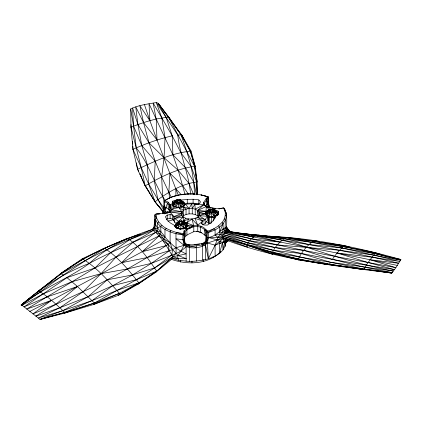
<?xml version="1.0" encoding="UTF-8"?>
<svg xmlns="http://www.w3.org/2000/svg" width="422" height="422" viewBox="0 0 422 422"><rect width="100%" height="100%" fill="white"/><g stroke="black" fill="none" stroke-linecap="round" stroke-linejoin="round"><path stroke-width="0.63" d="M198.414 216.565L197.638 215.763L195.233 214.555L192.258 213.896L192.263 208.515L191.715 203.805L185.485 204.19L183.143 206.796C178.517 208.109 171.875 207.487 169.343 212.387L171.506 209.734L174.808 206.801L178.749 207.545L183.549 210.251C188.344 207.582 195.465 207.582 199.226 212.008L204.913 213.827L207.645 216.301L207.645 220.194L205.113 223.502L202.866 224.873L202.866 220.986L197.47 217.23C192.675 219.873 185.538 219.92 181.792 215.473L181.302 213.674L181.919 211.839L183.549 210.251L183.143 206.796L189.061 208.484L189.072 213.864L186.055 214.466L183.581 215.626L182.351 216.808M197.638 215.763L197.66 210.393L203.879 204.665L203.546 202.47L207.687 196.684L208.289 196.932L208.531 198.298L208.531 202.528L209.18 207.445L208.289 201.837L208.289 196.932C195.766 192.559 181.624 193.06 169.343 198.013C177.166 194.415 185.96 193.582 194.484 194.014L194.442 194.083M199.2 215.584L199.226 212.008L205.983 211.258L209.064 209.66L211.622 209.328M199.717 215.02L199.226 212.008M212.203 208.025L219.197 208.69L223.496 207.851L224.462 208.494C227.848 215.695 226.756 224.346 225.865 232.063C223.734 233.456 221.782 236.273 222.922 238.868C276.938 259.73 334.783 265.865 391.795 273.081L395.889 267.675L400.9 259.519C357.803 247.371 313.715 238.156 268.877 236.214M140.362 234.205L127.407 238.383L104.049 248.426L82.781 259.166L61.042 273.767L21.1 304.969L22.055 305.238L43.292 293.817L71.925 281.711L101.069 273.63L127.397 268.983L151.398 263.344L176.106 253.511L180.88 251.174L186.118 246.881L189.325 246.089L196.277 245.826L202.275 244.918L205.15 243.526L206.537 242.054L207.223 237.264L207.223 233.028L206.653 231.609C200.529 224.219 191.456 225.448 184.868 231.615L184.324 238.261L185.042 242.914L186.482 244.111L189.409 244.955L189.293 261.445C202.618 261.097 224.504 258.006 226.076 241.426M212.261 209.333L214.181 209.338L218.57 211.39L218.506 214.402L215.695 216.206L214.054 219.625L211.258 222.579L207.355 225.1L203.858 225.01L201.679 223.824L201.336 222.394L205.113 219.614L207.645 216.301L199.115 215.647L197.47 217.23L205.113 219.614L205.113 223.502M163.43 212.498L154.985 201.748L145.163 185.833L137.593 169.301L132.967 149.356L130.973 127.154L131.047 124.606M180.7 229.552L181.006 223.908L183.918 223.95L184.493 223.006L184.166 222.019C180.827 218.939 173.337 223.164 175.774 227.616L177.282 228.629M206.194 215.146C204.512 210.873 211.644 207.213 214.782 210.13L215.104 211.116L214.534 212.066L211.622 212.023L211.316 217.668L214.35 217.335L216.101 216.46M183.897 206.205L184.572 205.081L183.908 202.37L180.516 199.97L178.764 200.508L175.853 200.482L173.347 205.408L173.257 206.326C170.815 201.874 178.311 197.649 181.65 200.73L181.977 201.716L181.402 202.66L178.49 202.618L178.221 207.313L179.419 207.561M172.682 204.575C174.56 207.244 178.3 207.809 181.207 206.622L181.402 202.66L180.147 202.159L180.088 203.32L181.207 206.622L183.501 205.688L184.493 204.111L181.977 201.716L180.278 201.104L178.875 199.638L178.764 202.734M213.274 220.991L213.521 217.05M208.289 196.932L200.972 194.89L207.687 196.684L207.93 198.045L207.518 203.504L207.988 207.107M186.793 226.261L186.793 223.016L188.755 218.965L183.475 221.197L178.395 221.328L174.703 218.406L173.764 216.597L172.413 215.125L170.103 214.587L167.233 215.078L165.345 216.781L167.181 219.999L170.214 222.874L174.518 225.401L175.821 227.706L180.305 229.246L185.58 228.08L187.653 225.359C193.83 225.802 200.83 223.887 205.53 229.236L206.653 231.609L205.15 243.526L208.341 258.76L215.099 245.14L217.177 239.865L217.773 237.291C220.811 234.447 223.623 229.22 228.397 229.784L230.591 231.868M154.157 228.086L154.267 226.799M154.426 224.868L154.858 214.803L156.035 213.98L166.785 213.157L169.913 211.891L181.919 211.839L183.581 215.626L183.549 210.251M163.836 213.701L162.792 213.242L163.752 211.464L164.116 200.935L164.881 200.492L168.294 202.222C165.535 205.725 166.031 210.13 164.353 213.933M175.774 227.616L175.863 226.698L178.369 221.772L181.281 221.798L183.032 221.26L186.424 223.66L187.094 226.371L186.413 227.495M225.696 242.07L225.2 246.575L224.931 240.846L225.765 239.348M214.819 218.749L215.041 216.85M162.048 225.512L158.635 221.919L154.858 214.803L155.46 219.477L155.46 224.541L154.943 228.592L153.313 230.343C133.299 243.742 110.495 251.76 89.469 263.323C64.292 272.839 41.504 287.493 21.195 305.053L40.364 291.734L63.231 275.049L104.519 248.294L127.407 238.383C139.809 246.237 148.497 259.113 156.673 271.109L155.86 272.243L137.904 284.233L118.429 295.284L93.631 304.489L64.255 313.251L40.106 319.428L22.055 305.238C42.332 287.804 68.069 279.153 89.469 263.323C107.114 247.007 129.158 236.9 151.815 229.605L157.506 228.059L162.048 225.512C168.304 230.787 176.586 232.068 183.934 235.144L183.934 239.374L184.699 244.032L180.88 251.174L177.952 255.426L177.609 258.343L172.624 258.454L155.86 272.243L176.106 253.511L175.953 233.735L176.623 232.406L184.134 233.73L183.934 235.144M152.637 229.236L153.808 227.854L154.858 219.709C154.283 227.242 161.531 231.251 164.97 237C170.752 244.006 177.778 250.135 186.118 253.875L173.015 256.703L154.71 267.849L136.48 279.68L94.37 303.038L64.255 313.251L64.782 312.412L92.012 300.638L116.91 290.431L138.827 282.861L156.673 271.109L173.015 256.703L177.609 258.343L186.118 258.649L177.952 255.426L167.85 244.285L160.186 234.263L154.943 228.592L153.808 227.854L151.815 229.605L106.85 249.587L85.265 260.511L61.042 273.767L38.449 290.995L21.195 305.053L22.324 305.649M181.281 224.019L181.391 220.928L183.417 221.861M211.891 212.693L212.008 209.043L213.411 210.504L217.04 211.775L217.705 214.487L217.024 215.61M332.942 265.069L329.213 264.705C292.657 259.841 257.921 247.392 222.547 237.623L217.177 239.865L207.424 243.03C202.418 248.263 189.868 249.692 184.066 245.298C182.995 240.635 181.998 235.455 184.039 230.908L186.503 228.94L193.703 225.543L191.952 218.986L186.793 223.016L183.475 221.197L183.348 217.093L174.703 218.406L174.703 222.294L176.085 223.391M224.462 208.494C225.997 213.226 225.533 218.57 222.099 222.383L223.043 223.792L223.154 228.65L225.865 232.063L227.442 231.293L227.69 229.768L226.429 227.215C220.041 229.985 215.827 236.515 208.378 237.486L207.223 237.264C203.589 233.893 199.121 230.185 193.803 231.678C190.18 233.667 184.989 234.69 183.934 239.374L182.953 239.796L175.953 238.768L184.066 245.298L186.229 245.24L196.415 247.355L196.415 261.176M186.92 235.065L186.92 229.974L186.503 228.94L186.867 226.804M208.341 258.76L207.424 243.03L208.378 237.486L208.378 232.58L207.809 231.156L205.53 229.236L204.834 230.138L204.834 235.233M223.154 228.65L222.489 232.448L223.354 234.695L247.999 242.835L273.424 250.33L329.476 264.262L363.97 269.6C366.987 263.465 371.233 257.963 375.77 252.878L381.356 254.608M228.196 240.524L227.701 241.563L224.931 240.846L223.043 249.945L222.573 242.228L224.931 240.846L227.859 240.15M180.278 202.771L180.516 199.97M182.795 224.061L183.032 221.26M213.411 211.617L213.648 209.37L217.04 211.775L217.705 214.487L217.13 212.735M172.624 258.454L173.015 256.703C166.79 247.208 161.689 235.856 151.815 229.605M215.753 211.517L217.04 211.775L214.782 210.13L213.274 211.564C212.73 213.548 214.766 215.299 214.35 217.335L208.473 216.143L205.809 213.975M186.709 225.206L187.094 226.371L186.424 223.66L184.166 222.019L182.663 223.449C182.114 225.438 184.156 227.184 183.734 229.22M177.108 202.634L177.166 199.828L175.853 200.482L172.762 203.668L173.347 205.408L174.502 206.769M210.24 212.039L210.298 209.228L206.88 211.343M179.63 224.483L179.682 221.112L176.269 223.233M225.343 215.42L226.429 216.396C224.588 221.819 225.665 227.611 224.451 233.155C279.644 251.406 337.146 260.69 394.433 269.579L368.169 262.558L337.025 253.01L253.495 236.969L225.865 232.063C281.68 247.725 339.014 256.84 395.889 267.675L370.12 259.736L337.025 253.01L332.32 259.366L303.698 250.357L275.155 247.587L247.999 242.835L222.695 236.114L220.168 234.5L215.099 235.007L215.099 229.943L213.928 228.75L206.653 231.609M227.701 241.563L226.176 242.07L222.573 242.228L219.577 253.237L219.572 241.489L222.922 238.868L217.177 239.865L208.378 237.486L206.537 242.054L207.424 243.03L215.099 245.14L220.775 242.982M177.203 199.712L172.656 201.188L171.765 204.406L174.808 206.801L170.746 207.049L170.087 207.708L170.013 204.438L168.294 202.222M226.229 226.656L228.397 229.784L228.276 230.217L230.971 231.958M157.57 214.154L160.054 213.801L156.035 213.98L156.583 218.243L155.46 219.477L157.506 223.148L160.713 226.53L160.919 231.704L160.186 234.263L159.036 235.945L142.261 251.707L51.516 300.358L29.688 311.494M205.113 219.614L199.115 215.647L199.727 213.833L204.913 213.827L205.983 211.258L206.321 206.543L203.879 204.665L191.715 203.805L189.061 208.484L185.485 204.19M184.134 233.73L184.868 231.615L184.039 230.908M184.493 204.111L183.559 206.764L183.501 205.688L181.977 201.716L180.147 202.159L181.65 200.73L183.908 202.37L184.572 205.081L184.192 203.916M184.905 228.64L186.076 228.054L187.009 225.401L184.493 223.006L182.795 222.394L181.391 220.928L178.369 221.772L175.283 224.958L175.863 226.698L177.404 228.513M216.871 215.637L217.62 213.516L215.104 211.116L213.274 211.564L213.274 212.677M176.48 207.35L175.341 206.743L176.976 202.022L175.278 201.426L172.762 203.668L173.695 202.892M180.136 229.246L177.857 228.033L179.492 223.312L177.794 222.716L175.283 224.958M224.383 218.828L225.359 220.178L223.043 223.792L219.577 231.989L220.168 234.5L223.354 234.695L249.46 240.73L277.407 244.902L339.473 250.22L373.755 255.131L400.636 260.158C363.458 250.214 325.773 242.107 287.535 237.512L286.491 237.734L278.051 237.053M164.116 200.935L169.76 197.765L164.116 200.935L164.253 206.543L163.752 211.464L165.26 212.197L162.792 213.242L163.414 211.765L164.116 205.841L164.253 206.543L165.73 207.297L162.391 213.648M214.35 217.335L216.628 215.088L214.534 212.066L213.215 212.72L211.622 212.023L210.683 212.261L206.474 214.814L205.894 213.073L208.41 210.831L210.103 211.427L208.473 216.143L211.316 217.668L208.399 217.077L206.474 214.814L208.98 209.882L211.891 209.908L213.648 209.37M82.279 258.755C96.949 267.4 108.122 280.783 119.415 293.306L118.429 295.284L138.827 282.861C128.731 270.222 118.292 257.061 104.519 248.294L82.279 258.755L60.652 273.551L38.692 290.958C48.372 296.703 56.574 304.753 64.782 312.412L94.37 303.038L119.415 293.306L138.827 282.861L137.904 284.233L156.673 271.109L136.48 279.68L112.685 285.689L88.108 296.682L59.861 307.728L35.881 316.22C58.094 301.139 83.698 292.546 107.209 279.812C127.375 269.294 147.12 257.974 166.21 245.593L170.113 242.74L170.113 231.921L170.873 230.618M153.808 227.854L155.46 224.541M220.685 251.512C208.515 264.557 187.394 265.121 171.416 259.335M232.986 232.332L231.694 232.126C256.987 234.938 282.26 238.889 306.398 247.181C334.868 256.703 363.717 265.185 393.177 271.024L330.563 262.278L329.213 264.705L298.148 259.345L272.206 253.189L222.547 237.623L217.773 237.291L208.378 237.486M166.242 228.434L164.97 229.489L164.97 237L162.634 240.35L142.261 251.707L166.21 245.593M192.263 208.515L194.895 204.237L197.776 204.301L199.748 203.415L200.439 201.732L198.831 199.938C192.421 198.351 185.928 199.981 179.556 199.996M187.009 225.401L184.646 228.323M211.348 216.713L216.628 215.088L217.62 213.516M208.531 198.298L207.93 198.045L204.179 203.473L204.179 205.382M205.583 206.405L208.531 202.528L208.289 201.837L209.191 207.344L207.518 203.504L206.632 199.69L205.941 198.783L207.93 198.045M165.271 209.043L166.379 207.408M175.853 200.482L177.108 200.967L173.347 205.408L177.556 202.861L178.49 202.618L180.088 203.32L181.402 202.66L183.501 205.688L181.676 207.482M178.369 221.772L179.63 222.257L175.863 226.698L177.857 228.033L182.536 228.972M206.474 214.814L210.24 210.372L208.98 209.882L205.894 213.073M214.123 208.479L215.341 208.732L210.715 207.487L209.064 209.66L206.321 206.543L197.66 210.393L198.91 216.106M183.475 221.197L185.764 218.301M158.635 221.919L157.506 223.148L157.137 231.05L137.424 246.59L121.647 262.69L147.093 257.594L172.498 249.66L175.953 247.82L184.066 245.298M175.341 206.743L178.379 203.504L180.088 203.32M177.857 228.033L180.896 224.794L182.605 224.604L183.918 223.95L186.018 226.978L186.076 228.054M213.215 212.72L211.506 212.91L208.473 216.143L208.399 217.077L206.891 216.064M201.199 226.197L200.392 227.02L200.392 232.116M349.785 247.16L344.188 245.493L337.025 253.01L372.056 257.22L399.898 261.461L373.755 255.131L341.63 247.962L286.491 237.734L242.961 233.667M207.223 233.028L218.411 225.891L222.099 222.383M223.043 223.792L219.577 227.083L215.099 229.943L208.378 232.58M173.036 205.688L170.013 204.438L169.264 205.139L169.264 210.235L169.813 211.944M166.289 219.82L167.233 218.971L170.103 218.475L172.413 219.018L173.764 220.484L174.703 222.294M178.395 221.328L183.348 217.093M224.931 240.846L226.176 242.07L223.407 242.476L219.572 241.489L215.099 245.14L215.099 256.096M164.944 213.701L167.967 211.427L169.797 210.752M21.195 305.053L22.777 303.945M23.827 303.212L24.882 302.474M40.106 319.428L64.782 312.412L39.921 319.317L62.925 310.603L88.108 296.682L107.209 279.812L132.524 274.944L154.71 267.849L171.817 254.962L172.498 249.66L170.113 242.74L159.036 235.945L115.902 257.193L94.934 267.97L66.992 277.66L23.954 306.947L47.148 296.856L77.495 286.512L94.37 303.038L93.631 304.489L119.415 293.306M174.988 196.003L175.309 195.787M219.197 208.69L218.828 208.937L221.782 208.357M102.409 249.502L104.049 248.426M38.449 290.995L40.101 289.914M63.231 275.049L60.652 273.551C84.189 256.887 110.448 244.264 137.772 235.159M173.753 201.943L175.589 200.809M126.283 239.068L127.407 238.383M164.253 202.312L165.018 201.869L167.829 203.293L169.264 205.139L170.905 210.277L170.746 207.049L170.013 204.438M195.233 214.555L195.207 209.17L203.879 204.665L206.822 206.98L206.321 206.543L211.084 207.856L209.866 207.608M152.342 197.085L156.14 203.225L163.451 211.68L154.985 201.748L145.163 185.833L141.222 167.545L130.973 127.154L130.709 108.929C138.664 105.057 147.658 104.049 156.293 102.572L158.16 103.216L181.006 134.797L190.391 151.319L195.27 166.727L197.158 181.929L197.427 194.742M60.652 273.551L62.387 272.659M138.722 171.216L137.593 169.301C154.6 161.257 172.176 152.896 191.103 151.118L195.27 166.727L194.605 166.4C176.887 168.61 160.487 177.066 145.163 185.833L140.025 174.054M130.973 127.154C143.069 122.565 155.681 118.091 168.636 117.274L181.666 134.85L191.103 151.118M174.703 218.406L181.792 215.473L173.764 216.597L169.913 211.891L181.302 213.674L181.312 215.452M168.747 212.63L166.785 213.157M181.302 213.674L173.764 216.597L173.764 220.484M222.373 208.241L223.496 207.851L225.148 211.654L226.229 212.567L226.229 216.344M211.438 209.217L208.98 209.882M199.115 215.647L204.913 213.827M177.108 200.967L175.278 201.426L175.605 202.412L176.976 202.022L181.207 206.622M210.24 210.372L208.41 210.831L208.732 211.818L210.103 211.427L214.334 216.027L214.534 212.066L213.274 211.564M179.63 222.257L177.794 222.716L178.121 223.702L179.492 223.312L183.723 227.912L186.018 226.978L184.493 223.006L182.663 223.449L182.663 224.562M180.278 201.104L181.65 200.73M213.411 210.504L214.782 210.13M182.795 222.394L184.166 222.019M167.935 221.165L173.326 219.725M219.577 243.483L223.407 242.476L222.573 242.228M212.187 209.18L215.014 208.447M196.947 194.822L196.589 181.84L194.605 166.4L168.636 117.274L158.16 103.216L166.115 117.195L172.213 135.852C158.709 138.991 145.59 143.644 132.967 149.356L148.555 183.702L154.985 201.748C167.423 192.638 181.602 183.728 197.158 181.929L194.605 166.4L190.391 151.319L181.666 134.85L177.736 134.998L156.293 102.572L161.821 117.912L172.213 135.852L180.764 152.537L191.256 166.674L196.589 181.84L197.296 194.721M180.737 228.597L183.723 227.912L183.918 223.95L182.663 223.449M207.424 243.03L205.15 243.526L204.311 242.497L201.6 243.847L202.56 246.427L202.56 260.242M375.77 252.878C337.32 244.111 297.9 241.31 258.997 235.159C253.469 235.645 249.033 240.113 246.965 245.029L247.492 247.107L222.547 237.623M190.069 227.252L193.803 226.588L193.703 225.543L186.793 223.016L187.653 225.359L190.069 227.252L190.359 228.281L186.503 228.94M199.712 244.132L194.632 244.755M184.287 203.657L187.262 203.214L193.091 203.135L198.831 203.826L198.831 199.938M203.283 243.415L191.973 244.865L186.229 244.428M163.193 213.711L165.076 213.532M189.072 213.864L192.258 213.896M172.398 258.517L178.316 260.268L189.293 261.445M165.197 211.865L167.566 212.002M225.359 227.69L227.442 231.293L229.009 231.393C285.852 240.63 342.817 249.465 398.779 263.286L370.12 259.736L397.392 265.438M264.372 235.898L267.59 236.125M264.415 235.951L266.361 236.109M268.962 236.32L272.206 236.578M273.503 236.684L276.753 236.948M239.332 233.403L241.3 233.577M242.613 233.693L258.997 235.159M239.754 233.371L241.674 233.551M197.66 210.393L205.983 211.258L205.983 214.497M239.168 233.403L241.11 233.609M243.051 233.814L244.992 234.02M246.284 234.152L248.874 234.426M250.816 234.632L252.752 234.838M255.342 235.107L256.634 235.244M242.544 233.867L243.847 233.999M246.453 234.273L247.756 234.41M249.708 234.616L284.739 238.699L309.11 244.517L341.63 247.962L375.042 253.654L400.9 259.519M334.229 265.238L336.155 265.485M337.436 265.649L339.362 265.902M340.649 266.066L341.931 266.235M343.856 266.482L345.138 266.646M350.276 267.311L351.558 267.479M208.12 207.149L210.715 207.487M344.188 245.493L286.491 237.734C280.166 240.978 274.764 246.532 272.206 253.189L272.855 254.45L246.965 245.029L272.406 252.388L330.563 262.278L364.197 269.088L391.795 273.081L381.361 271.578M372.225 270.265L373.533 270.455M375.49 270.734L376.793 270.924M378.096 271.114L380.053 271.393M363.97 269.6L298.834 260.036L272.206 253.189C311.636 262.885 352.059 267.464 392.27 272.623L365.051 267.342L332.32 259.366M184.82 258.459L186.118 258.649M234.284 232.533L255.626 235.893L279.939 242.122L251.359 238.82L219.577 231.989L219.577 227.083L218.411 225.891M182.953 234.885C175.014 233.973 167.028 231.604 160.713 226.53M160.919 231.704L153.313 230.343L129.781 239.601L110.786 252.509L94.934 267.97L26.597 309.136L51.516 300.358L32.9 313.947L55.91 304.167L77.495 286.512L66.992 277.66M187.384 193.925L187.769 193.999M178.379 203.504L176.739 203.172L175.605 202.412M211.506 212.91L209.866 212.577L208.732 211.818M180.896 224.794L179.255 224.462L178.121 223.702M182.626 202.112L183.908 202.37L183.997 203.33M181.935 216.011L181.919 211.839L171.506 209.734L170.746 207.049M227.442 231.293L253.495 236.969L229.009 231.393L227.69 229.768L230.401 231.921L229.009 231.393M196.415 231.187L201.732 232.802M287.535 237.512L288.801 237.813M317.682 241.247L314.517 240.392C307.416 245.003 301.751 251.718 298.148 259.345L298.834 260.036M180.906 194.563L181.196 194.642M330.563 262.278L301.292 253.575L273.424 250.33L247.134 244.538L222.695 236.114L217.773 237.291L215.099 235.007M382.596 254.993L384.458 255.568M181.977 201.716L183.908 202.37M184.493 223.006L186.424 223.66L186.513 224.62M210.298 209.228L211.891 209.908M177.166 199.828L178.764 200.508M179.682 221.112L181.281 221.798M182.605 224.604L181.006 223.908L179.255 224.462L175.863 226.698L175.199 225.865M205.651 205.809L208.004 206.901M216.924 214.508L218.021 215.02M209.987 223.702L205.994 221.466M164.97 237L160.186 234.263L155.813 232.401L133.109 242.281L115.902 257.193L101.069 273.63L83.092 291.76L59.861 307.728L38.307 318.082L62.925 310.603L92.012 300.638L112.685 285.689L132.524 274.944L151.398 263.344L169.38 250.684L167.85 244.285L162.634 240.35M226.524 227.152L228.302 230.122L230.982 231.931M217.177 239.865L219.572 241.489M189.325 246.089L186.482 244.111L186.118 246.881L186.118 261.302M165.73 207.297L168.478 209.217L169.264 210.235M183.143 206.796L186.039 209.085L186.055 214.466M228.302 230.122L230.565 231.963M230.401 231.921L226.429 227.215M191.952 218.986L197.739 225.264L197.754 231.404M181.418 194.895L175.768 188.724L157.005 139.998L149.889 120.745L144.451 104.614M196.335 194.231L193.745 182.109L191.256 166.674L186.814 151.577L181.006 134.797L169.111 117.538L158.54 103.77L159.917 106.001M178.749 207.545L181.919 211.839M163.778 207.73L157.823 199.363L148.555 183.702L147.315 164.67L141.787 145.569L137.915 124.485L135.747 106.835L143.559 122.623L148.966 142.8L155.212 161.215L161.658 177.018L171.211 197.153M188.423 194.22L182.742 185.738L169.945 173.263L168.811 192.474L169.718 198.161M133.621 150.369L132.967 149.356L132.814 146.096M165.419 200.777C154.067 183.966 149.124 163.778 136.259 147.89L133.558 126.072L130.709 108.929M203.546 202.47L204.179 203.473L204.433 205.145M146.819 188.154L147.858 189.826M148.549 190.944L149.926 193.176M150.617 194.294L151.651 195.966M169.111 117.538L170.071 119.241M163.989 210.647L157.823 199.363L154.262 180.716L155.212 161.215L141.787 145.569L133.558 126.072L132.587 107.958L137.915 124.485L148.966 142.8L164.058 157.738L178.221 170.293L188.956 183.333L193.635 194.547M194.716 165.566L195.27 166.727M140.109 174.054L141.217 176.407M145.648 185.828L146.476 187.595M182.953 239.796L184.699 244.032L186.229 245.24L185.042 242.914L184.699 244.032L184.324 238.261M181.666 134.85L182.362 136.644M178.374 195.46L175.768 188.724L175.985 195.94M215.104 211.116L216.628 215.088M164.353 201.816L162.607 196.33L161.658 177.018L164.058 157.738L165.044 137.667L161.821 117.912L153.144 103.026L156.209 119.199L157.005 139.998L143.559 122.623L139.851 105.679L149.889 120.745L149.045 103.765L172.893 154.784L178.221 170.293L185.01 194.4M204.834 230.138L206.263 236.273L206.537 242.054L205.619 241.046L202.275 244.918L205.503 245.018L205.503 259.546M184.868 231.615L185.791 235.967M136.412 162.897L137.593 169.301M177.736 134.998C179.983 155.143 188.798 173.79 190.591 194.046M207.951 216.56L208.869 223.46M208.178 216.555L209.059 223.591M167.829 203.293L168.478 209.217M164.881 200.492L165.018 201.869M196.277 245.826L196.415 247.355M225.986 241.521L226.092 242.713L226.018 241.463M209.47 216.834L210.024 223.649M194.632 194.294L193.745 182.109L185.59 167.866L172.893 154.784L172.213 135.852M194.895 204.237L195.207 209.17M132.603 141.534L132.724 144.139M154.858 219.709L154.885 221.455M211.459 217.277L211.522 223.138M223.586 238.456L223.586 242.328M220.105 240.962L220.105 242.254M218.57 211.39L218.57 214.629M214.181 209.338L214.181 210.631M213.052 256.597L213.052 257.884M212.83 209.702L212.83 212.451M210.378 209.808L210.378 212.556M206.632 199.69L206.632 204.781M203.283 259.546L203.283 261.482M201.336 222.394L201.336 223.692M193.803 226.588L193.803 231.678M193.091 199.247L193.091 203.135M191.973 260.996L191.973 262.932M187.262 199.326L187.262 203.214M182.214 221.592L182.214 224.34M180.489 260.126L180.489 262.057M179.761 221.692L179.761 224.441M179.698 200.302L179.698 202.502M178.316 258.042L178.316 260.268M177.245 200.403L177.245 202.602M174.518 225.401L174.518 226.698M172.656 201.188L172.656 205.076M172.413 215.125L172.413 219.018M170.103 214.587L170.103 218.475M169.343 209.512L169.343 211.454M167.233 215.078L167.233 218.971M202.866 220.986L197.739 225.264L195.017 218.374L202.866 220.986M261.155 235.676L259.868 235.587L261.171 235.692"/></g></svg>
